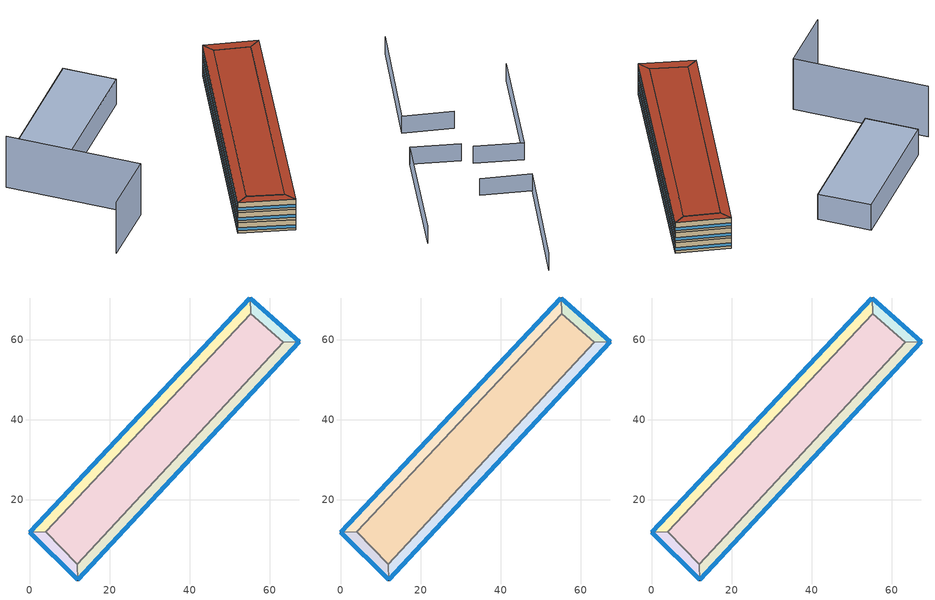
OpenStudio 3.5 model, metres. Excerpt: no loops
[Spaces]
Building Story 1 Space
 floor ground: 11.93,4 4,12.02 55.27,66.5 63.42,59.39 z0
 wall adiabatic (Typical Interior Wall): 4,12.02 11.93,4 63.42,59.39 55.27,66.5 4,12.02 z0:3.6
 ceiling adiabatic (Typical Interior Floor): 63.42,59.39 55.27,66.5 4,12.02 11.93,4 z3.6
Building Story 1 Space 1
 floor ground: 12.01,0 0,11.95 4,12.02 11.93,4 z0
 wall outside: 0,11.95 12.01,0 z0:3.6
 wall adiabatic (Typical Interior Wall): 12.01,0 11.93,4 4,12.02 0,11.95 z0:3.6
 window: 0.02,11.93 11.99,0.02 z0.76:1.85
 ceiling adiabatic (Typical Interior Ceiling): 11.93,4 4,12.02 0,11.95 12.01,0 z3.6
Building Story 1 Space 2
 floor ground: 0,11.95 55.08,70.5 55.27,66.5 4,12.02 z0
 wall outside: 55.08,70.5 0,11.95 z0:3.6
 wall adiabatic (Typical Interior Wall): 0,11.95 4,12.02 55.27,66.5 55.08,70.5 z0:3.6
 window: 55.07,70.48 0.02,11.97 z0.76:1.84
 ceiling adiabatic (Typical Interior Ceiling): 4,12.02 55.27,66.5 55.08,70.5 0,11.95 z3.6
Building Story 1 Space 3
 floor ground: 55.08,70.5 67.42,59.59 63.42,59.39 55.27,66.5 z0
 wall outside: 67.42,59.59 55.08,70.5 z0:3.6
 wall adiabatic (Typical Interior Wall): 55.08,70.5 55.27,66.5 63.42,59.39 67.42,59.59 z0:3.6
 window: 67.4,59.6 55.1,70.48 z0.76:1.85
 ceiling adiabatic (Typical Interior Ceiling): 55.27,66.5 63.42,59.39 67.42,59.59 55.08,70.5 z3.6
Building Story 1 Space 4
 floor ground: 67.42,59.59 12.01,0 11.93,4 63.42,59.39 z0
 wall outside: 12.01,0 67.42,59.59 z0:3.6
 wall adiabatic (Typical Interior Wall): 67.42,59.59 63.42,59.39 11.93,4 12.01,0 z0:3.6
 window: 12.03,0.02 67.4,59.57 z0.76:1.84
 ceiling adiabatic (Typical Interior Ceiling): 63.42,59.39 11.93,4 12.01,0 67.42,59.59 z3.6
Building Story 2 Space
 floor adiabatic (Typical Interior Floor): 11.93,4 4,12.02 55.27,66.5 63.42,59.39 z3.6
 wall adiabatic (Typical Interior Wall): 4,12.02 11.93,4 63.42,59.39 55.27,66.5 4,12.02 z3.6:7.2
 ceiling adiabatic (Typical Interior Ceiling): 63.42,59.39 55.27,66.5 4,12.02 11.93,4 z7.2
Building Story 2 Space 1
 floor adiabatic (Typical Interior Ceiling): 12.01,0 0,11.95 4,12.02 11.93,4 z3.6
 wall outside: 0,11.95 12.01,0 z3.6:7.2
 wall adiabatic (Typical Interior Wall): 12.01,0 11.93,4 4,12.02 0,11.95 z3.6:7.2
 window: 0.02,11.93 11.99,0.02 z4.36:5.45
 ceiling adiabatic (Typical Interior Ceiling): 11.93,4 4,12.02 0,11.95 12.01,0 z7.2
Building Story 2 Space 2
 floor adiabatic (Typical Interior Ceiling): 0,11.95 55.08,70.5 55.27,66.5 4,12.02 z3.6
 wall outside: 55.08,70.5 0,11.95 z3.6:7.2
 wall adiabatic (Typical Interior Wall): 0,11.95 4,12.02 55.27,66.5 55.08,70.5 z3.6:7.2
 window: 55.07,70.48 0.02,11.97 z4.36:5.44
 ceiling adiabatic (Typical Interior Ceiling): 4,12.02 55.27,66.5 55.08,70.5 0,11.95 z7.2
Building Story 2 Space 3
 floor adiabatic (Typical Interior Ceiling): 55.08,70.5 67.42,59.59 63.42,59.39 55.27,66.5 z3.6
 wall outside: 67.42,59.59 55.08,70.5 z3.6:7.2
 wall adiabatic (Typical Interior Wall): 55.08,70.5 55.27,66.5 63.42,59.39 67.42,59.59 z3.6:7.2
 window: 67.4,59.6 55.1,70.48 z4.36:5.45
 ceiling adiabatic (Typical Interior Ceiling): 55.27,66.5 63.42,59.39 67.42,59.59 55.08,70.5 z7.2
Building Story 2 Space 4
 floor adiabatic (Typical Interior Ceiling): 67.42,59.59 12.01,0 11.93,4 63.42,59.39 z3.6
 wall outside: 12.01,0 67.42,59.59 z3.6:7.2
 wall adiabatic (Typical Interior Wall): 67.42,59.59 63.42,59.39 11.93,4 12.01,0 z3.6:7.2
 window: 12.03,0.02 67.4,59.57 z4.36:5.44
 ceiling adiabatic (Typical Interior Ceiling): 63.42,59.39 11.93,4 12.01,0 67.42,59.59 z7.2
Building Story 3 Space
 floor adiabatic (Typical Interior Ceiling): 11.93,4 4,12.02 55.27,66.5 63.42,59.39 z7.2
 wall adiabatic (Typical Interior Wall): 4,12.02 11.93,4 63.42,59.39 55.27,66.5 4,12.02 z7.2:10.8
 roof outside: 63.42,59.39 55.27,66.5 4,12.02 11.93,4 z10.8
Building Story 3 Space 1
 floor adiabatic (Typical Interior Ceiling): 12.01,0 0,11.95 4,12.02 11.93,4 z7.2
 wall outside: 0,11.95 12.01,0 z7.2:10.8
 wall adiabatic (Typical Interior Wall): 12.01,0 11.93,4 4,12.02 0,11.95 z7.2:10.8
 window: 0.02,11.93 11.99,0.02 z7.96:9.05
 roof outside: 11.93,4 4,12.02 0,11.95 12.01,0 z10.8
Building Story 3 Space 2
 floor adiabatic (Typical Interior Ceiling): 0,11.95 55.08,70.5 55.27,66.5 4,12.02 z7.2
 wall outside: 55.08,70.5 0,11.95 z7.2:10.8
 wall adiabatic (Typical Interior Wall): 0,11.95 4,12.02 55.27,66.5 55.08,70.5 z7.2:10.8
 window: 55.07,70.48 0.02,11.97 z7.96:9.04
 roof outside: 4,12.02 55.27,66.5 55.08,70.5 0,11.95 z10.8
Building Story 3 Space 3
 floor adiabatic (Typical Interior Ceiling): 55.08,70.5 67.42,59.59 63.42,59.39 55.27,66.5 z7.2
 wall outside: 67.42,59.59 55.08,70.5 z7.2:10.8
 wall adiabatic (Typical Interior Wall): 55.08,70.5 55.27,66.5 63.42,59.39 67.42,59.59 z7.2:10.8
 window: 67.4,59.6 55.1,70.48 z7.96:9.05
 roof outside: 55.27,66.5 63.42,59.39 67.42,59.59 55.08,70.5 z10.8
Building Story 3 Space 4
 floor adiabatic (Typical Interior Ceiling): 67.42,59.59 12.01,0 11.93,4 63.42,59.39 z7.2
 wall outside: 12.01,0 67.42,59.59 z7.2:10.8
 wall adiabatic (Typical Interior Wall): 67.42,59.59 63.42,59.39 11.93,4 12.01,0 z7.2:10.8
 window: 12.03,0.02 67.4,59.57 z7.96:9.04
 roof outside: 63.42,59.39 11.93,4 12.01,0 67.42,59.59 z10.8
shading: 22.28,96.13 -16.11,82.36 / -16.11,82.36 -10.54,66.94 / -10.54,66.94 27.85,80.71 / 27.85,80.71 22.28,96.13 z0:9; -30.33,32.67 -10.72,39.7 / -10.72,39.7 -24.83,78.77 z0:18; 97.47,36.66 69.35,7.38 / 69.35,7.38 80.97,-2.85 / 69.66,-14.76 58.73,-4.51 / 58.73,-4.51 31.13,-33.92 z0:6; 27.85,80.71 -10.54,66.94 -16.11,82.36 22.28,96.13 z0; 22.28,96.13 -16.11,82.36 -10.54,66.94 27.85,80.71 z9
[Site]
Buffalo Niagara Intl Ap_NY_USA: Latitude {deg}=42.8207; Longitude {deg}=-78.8513; Time Zone {hr}=-5; Elevation {m}=53.6448; Terrain=City
[Site:WaterMainsTemperature]
Calculation Method=Correlation; Annual Average Outdoor Air Temperature {C}=8.96667; Maximum Difference In Monthly Average Outdoor Air Temperatures {deltaC}=26.2
[SizingPeriod:DesignDay] Barometric Pressure {Pa}=98769; Rain Indicator=No; Snow Indicator=No; Day of Month=21; Daylight Saving Time Indicator=No; Humidity Condition Type=Wetbulb; Dry-Bulb Temperature Range Modifier Type=DefaultMultipliers
Name | Maximum Dry-Bulb Temperature {C} | Daily Dry-Bulb Temperature Range {deltaC} | Wind Speed {m/s} | Wind Direction {deg} | Month | Day Type | Wetbulb or DewPoint at Maximum Dry-Bulb {C} | Solar Model Indicator | ASHRAE Clear Sky Optical Depth for Beam Irradiance | ASHRAE Clear Sky Optical Depth for Diffuse Irradiance | Sky Clearness
Buffalo Niagara Intl Ap Ann Clg .4% Condns DB=>MWB 1 | 30.3 | 9.3 | 5.7 | 240 | 7 | SummerDesignDay | 21.8 | ASHRAETau | 0.462 | 2.001
Buffalo Niagara Intl Ap Ann Clg .4% Condns WB=>MDB 1 | 27.8 | 9.3 | 5.7 | 240 | 7 | SummerDesignDay | 23.8 | ASHRAETau | 0.462 | 2.001
Buffalo Niagara Intl Ap Ann Htg 99.6% Condns DB 1 | -16.3 | 0 | 5.1 | 270 | 1 | WinterDesignDay | -16.3 | ASHRAEClearSky |  |  | 0
[ClimateZones]
Climate Zone Institution Name 1=ASHRAE; Climate Zone Document Name 1=ANSI/ASHRAE Standard 169; Climate Zone Document Year 1=2006; Climate Zone Value 1=6A
[Site:GroundTemperature:FCfactorMethod]
January Ground Temperature {C}=7.4; February Ground Temperature {C}=-0; March Ground Temperature {C}=-7.6; April Ground Temperature {C}=-12.6; May Ground Temperature {C}=-7.7; June Ground Temperature {C}=0.3; July Ground Temperature {C}=7; August Ground Temperature {C}=14.2; September Ground Temperature {C}=19.2; October Ground Temperature {C}=20.9; November Ground Temperature {C}=20; December Ground Temperature {C}=15.4
[Building]
office_3: Nominal Floor to Floor Height {m}=3.6; Default Construction Set=Res 90.1-2013 - Office - ASHRAE 169-2013-6A; Standards Number of Stories=3; Standards Number of Above Ground Stories=3; Standards Building Type=Office
[DefaultConstructionSet]
Res 90.1-2013 - Office - ASHRAE 169-2013-6A: Default Exterior Surface Constructions=Default Surface Constructions 1; Default Interior Surface Constructions=Default Surface Constructions 2; Default Ground Contact Surface Constructions=Default Surface Constructions 3; Default Exterior SubSurface Constructions=Default Sub Surface Constructions 1; Default Interior SubSurface Constructions=Default Sub Surface Constructions 2; Interior Partition Construction=Typical Interior Partition
[DefaultSurfaceConstructions]
Name | Floor Construction | Wall Construction | Roof Ceiling Construction
Default Surface Constructions 1 | Typical Insulated Exterior Mass Floor R-19.61 | Typical Insulated Exterior Mass Wall R-12.5 | Typical IEAD Roof R-31.25
Default Surface Constructions 2 | Typical Interior Floor | Typical Interior Wall | Typical Interior Ceiling
Default Surface Constructions 3 | Typical Insulated Carpeted 8in Slab Floor | Typical Insulated Basement Mass Wall
[Construction]
Typical Insulated Exterior Mass Floor R-19.61: Typical Insulation R-17.04, 4 in. Normalweight Concrete Floor, Typical Carpet Pad
Typical Insulated Exterior Mass Wall R-12.5: 1IN Stucco, 8IN CONCRETE HW RefBldg, Typical Insulation R-10.11, 1/2IN Gypsum
Typical IEAD Roof R-31.25: Roof Membrane, Typical Insulation R-30.13, Metal Roof Surface
Typical Interior Floor: 100mm Normalweight concrete floor, CP02 CARPET PAD
Typical Interior Wall: G01 13mm gypsum board, G01 13mm gypsum board
Typical Interior Ceiling: CP02 CARPET PAD, 100mm Normalweight concrete floor
Typical Insulated Carpeted 8in Slab Floor: 8 in. Normalweight Concrete Floor, Typical Carpet Pad
Typical Insulated Basement Mass Wall: 8 in. Concrete Block Basement Wall
U 0.48 SHGC 0.40 Dbl Ref-D Clr 6mm/13mm: REF D CLEAR 6MM, AIR 13MM, CLEAR 6MM
Typical Insulated Metal Door R-2.0: F08 Metal surface, Typical Insulation R-1.15
U 0.44 SHGC 0.26 Dbl Ref-B-H Clr 6mm/13mm Air: REF B CLEAR HI 6MM, AIR 13MM, CLEAR 6MM
Typical Overhead Door R-2.0: Typical Insulation R-1.15 1
Window_U_0.50_SHGC_0.40_Skylight_Frame_Width_0.430_in: Glass_2052_LayerAvg, Gap_1_W_0_0038, Glass_2027F_LayerAvg
Typical Interior Window: Clear 3mm
Typical Interior Door; Typical Interior Partition: G05 25mm wood
InteriorFurnishings 1: Std Wood 6inch 1
InteriorFurnishings 2: Std Wood 6inch 2
[Material:NoMass] Roughness=Smooth; Thermal Absorptance=0.9; Solar Absorptance=0.7
Name | Thermal Resistance {m2-K/W} | Visible Absorptance
Typical Insulation R-17.04 | 3.00072 | 0.7
Typical Carpet Pad; CP02 CARPET PAD | 0.21648 | 0.8
Typical Insulation R-10.11 | 1.78074 | 0.7
Typical Insulation R-30.13 | 5.30668 | 0.7
Typical Insulation R-1.15 | 0.202509 | 0.7
Typical Insulation R-1.15 1 | 0.202527 | 0.7
[Material] Thermal Absorptance=0.9
Name | Roughness | Thickness {m} | Conductivity {W/m-K} | Density {kg/m3} | Specific Heat {J/kg-K} | Solar Absorptance | Visible Absorptance
4 in. Normalweight Concrete Floor | MediumRough | 0.1016 | 2.31 | 2322 | 832 | 0.7 | 0.7
1IN Stucco | Smooth | 0.0253 | 0.6918 | 1858 | 837 | 0.7 | 0.92
8IN CONCRETE HW RefBldg | Rough | 0.2032 | 1.311 | 2240 | 836.8 | 0.7 | 0.7
1/2IN Gypsum | Smooth | 0.0127 | 0.16 | 784.9 | 830 | 0.4 | 0.4
Roof Membrane | VeryRough | 0.0095 | 0.16 | 1121.29 | 1460 | 0.7 | 0.7
Metal Roof Surface; F08 Metal surface | Smooth | 0.0008 | 45.28 | 7824 | 500 | 0.7 | 0.7
100mm Normalweight concrete floor | MediumRough | 0.1016 | 2.31045 | 2322 | 832.557 | 0.7 | 0.7
G01 13mm gypsum board | Smooth | 0.0127 | 0.160031 | 800.001 | 1090.73 | 0.7 | 0.5
8 in. Normalweight Concrete Floor | MediumRough | 0.2032 | 2.31 | 2322 | 832 | 0.7 | 0.7
8 in. Concrete Block Basement Wall | MediumRough | 0.2032 | 1.326 | 1842 | 912 | 0.7 | 0.7
G05 25mm wood | MediumSmooth | 0.0254 | 0.15 | 608 | 1630 | 0.5 | 0.5
Std Wood 6inch 1; Std Wood 6inch 2 | MediumSmooth | 0.15 | 0.12 | 540 | 1210 | 0.7 | 0.7
[DefaultSubSurfaceConstructions]
Name | Fixed Window Construction | Operable Window Construction | Door Construction | Glass Door Construction | Overhead Door Construction | Skylight Construction | Tubular Daylight Dome Construction | Tubular Daylight Diffuser Construction
Default Sub Surface Constructions 1 | U 0.48 SHGC 0.40 Dbl Ref-D Clr 6mm/13mm | U 0.48 SHGC 0.40 Dbl Ref-D Clr 6mm/13mm | Typical Insulated Metal Door R-2.0 | U 0.44 SHGC 0.26 Dbl Ref-B-H Clr 6mm/13mm Air | Typical Overhead Door R-2.0 | Window_U_0.50_SHGC_0.40_Skylight_Frame_Width_0.430_in | Typical Interior Window | Typical Interior Window
Default Sub Surface Constructions 2 | Typical Interior Window | Typical Interior Window | Typical Interior Door
[WindowMaterial:Glazing] Optical Data Type=SpectralAverage; Infrared Transmittance at Normal Incidence=0; Dirt Correction Factor for Solar and Visible Transmittance=1; Solar Diffusing=No
Name | Thickness {m} | Solar Transmittance at Normal Incidence | Front Side Solar Reflectance at Normal Incidence | Back Side Solar Reflectance at Normal Incidence | Visible Transmittance at Normal Incidence | Front Side Visible Reflectance at Normal Incidence | Back Side Visible Reflectance at Normal Incidence | Front Side Infrared Hemispherical Emissivity | Back Side Infrared Hemispherical Emissivity | Conductivity {W/m-K}
REF D CLEAR 6MM | 0.006 | 0.429 | 0.308 | 0.379 | 0.334 | 0.453 | 0.505 | 0.84 | 0.82 | 0.9
CLEAR 6MM | 0.006 | 0.775 | 0.071 | 0.071 | 0.881 | 0.08 | 0.08 | 0.84 | 0.84 | 0.9
REF B CLEAR HI 6MM | 0.006 | 0.24 | 0.16 | 0.32 | 0.3 | 0.16 | 0.29 | 0.84 | 0.6 | 0.9
Glass_2052_LayerAvg | 0.00837 | 0.507767 | 0.054228 | 0.0544931 | 0.586833 | 0.05805 | 0.058397 | 0.84 | 0.84 | 1
Glass_2027F_LayerAvg | 0.004 | 0.369744 | 0.470069 | 0.340935 | 0.765222 | 0.0546 | 0.073741 | 0.03675 | 0.84 | 1
Clear 3mm | 0.003 | 0.837 | 0.075 | 0.075 | 0.898 | 0.081 | 0.081 | 0.84 | 0.84 | 0.9
[WindowMaterial:Gas] Gas Type=Air
Name | Thickness {m}
AIR 13MM | 0.0127
Gap_1_W_0_0038 | 0.0038
[People:Definition]
Office WholeBuilding - Sm Office People Definition: Number of People Calculation Method=People/Area; People per Space Floor Area {person/m2}=0.0602779; Fraction Radiant=0.3; Enable ASHRAE 55 Comfort Warnings=Yes; Mean Radiant Temperature Calculation Type=ZoneAveraged; Thermal Comfort Model Type 1=Fanger
[Lights:Definition]
Office WholeBuilding - Sm Office Lights Definition: Design Level Calculation Method=Watts/Area; Watts per Space Floor Area {W/m2}=8.82641; Fraction Radiant=0.7; Fraction Visible=0.2; Return Air Fraction=0
[ElectricEquipment:Definition] Design Level Calculation Method=Watts/Area
Name | Watts per Space Floor Area {W/m2} | Fraction Latent | Fraction Radiant | Fraction Lost
Office WholeBuilding - Sm Office Elec Equip Definition | 6.78126 | 0 | 0 | 0
Elevator Fan 1 - pre-normalized value was 31 W. | 0.0229146 |  | 0.5
Elevator Lights 1 - pre-normalized value was 32 W. | 0.0239442 |  | 0.5
Elevator Lift Motor 1 - pre-normalized value was 16055 W. | 11.8838 | 0 | 0 | 1
[DesignSpecification:OutdoorAir] Outdoor Air Method=Sum; Outdoor Air Flow per Floor Area {m3/s-m2}=0.0004318
Blended OA; Blended OA 1; Blended OA 2
[DefaultScheduleSet]
Story Ground Blended Space Type Schedule Set; Story Mid Blended Space Type Schedule Set; Story Top Blended Space Type Schedule Set
[SpaceInfiltration:DesignFlowRate] Schedule=Always On Discrete; Design Flow Rate Calculation Method=Flow/ExteriorArea; Constant Term Coefficient=0; Temperature Term Coefficient=0; Velocity Term Coefficient=0.224; Velocity Squared Term Coefficient=0
Name | Space or SpaceType | Flow per Exterior Surface Area {m3/s-m2}
Office WholeBuilding - Sm Office A  - Story Ground Infiltration; Office WholeBuilding - Sm Office C  - Story Ground Infiltration | Story Ground Blended Space Type | 0.000136164
Office WholeBuilding - Sm Office A  - Story Mid Infiltration; Office WholeBuilding - Sm Office C  - Story Mid Infiltration | Story Mid Blended Space Type | 0.000136164
Office WholeBuilding - Sm Office A  - Story Top Infiltration; Office WholeBuilding - Sm Office C  - Story Top Infiltration | Story Top Blended Space Type | 3.44383e-05
Office WholeBuilding - Sm Office A end_a - Story Ground Infiltration; Office WholeBuilding - Sm Office A end_b - Story Ground Infiltration; Office WholeBuilding - Sm Office C end_a - Story Ground Infiltration; Office WholeBuilding - Sm Office C end_b - Story Ground Infiltration | Story Ground Blended Space Type | 3.47084e-05
Office WholeBuilding - Sm Office A end_a - Story Mid Infiltration; Office WholeBuilding - Sm Office A end_b - Story Mid Infiltration; Office WholeBuilding - Sm Office C end_a - Story Mid Infiltration; Office WholeBuilding - Sm Office C end_b - Story Mid Infiltration | Story Mid Blended Space Type | 3.47084e-05
Office WholeBuilding - Sm Office A end_a - Story Top Infiltration; Office WholeBuilding - Sm Office A end_b - Story Top Infiltration; Office WholeBuilding - Sm Office C end_a - Story Top Infiltration; Office WholeBuilding - Sm Office C end_b - Story Top Infiltration | Story Top Blended Space Type | 8.77839e-06
Office WholeBuilding - Sm Office B end_a - Story Ground Infiltration; Office WholeBuilding - Sm Office B end_b - Story Ground Infiltration | Story Ground Blended Space Type | 7.92063e-05
Office WholeBuilding - Sm Office B end_a - Story Mid Infiltration; Office WholeBuilding - Sm Office B end_b - Story Mid Infiltration | Story Mid Blended Space Type | 7.92063e-05
Office WholeBuilding - Sm Office B end_a - Story Top Infiltration; Office WholeBuilding - Sm Office B end_b - Story Top Infiltration | Story Top Blended Space Type | 2.00327e-05
[ElectricEquipment]
Name | Electric Equipment Definition | Space or SpaceType | Schedule | Multiplier
2 Elevator Lift Motors | Elevator Lift Motor 1 - pre-normalized value was 16055 W. | Story Ground Blended Space Type | Elevator Schedule 1 | 2
2 Elevator Fans | Elevator Fan 1 - pre-normalized value was 31 W. | Story Ground Blended Space Type | Elevator Schedule 3 | 2
2 Elevator Lights | Elevator Lights 1 - pre-normalized value was 32 W. | Story Ground Blended Space Type | Elevator Schedule 2 | 2
Office WholeBuilding - Sm Office Elec Equip 1 | Office WholeBuilding - Sm Office Elec Equip Definition | Story Ground Blended Space Type | OfficeSmall BLDG_EQUIP_SCH_2013 | 1
Office WholeBuilding - Sm Office Elec Equip 2 | Office WholeBuilding - Sm Office Elec Equip Definition | Story Mid Blended Space Type | OfficeSmall BLDG_EQUIP_SCH_2013 | 1
Office WholeBuilding - Sm Office Elec Equip 3 | Office WholeBuilding - Sm Office Elec Equip Definition | Story Top Blended Space Type | OfficeSmall BLDG_EQUIP_SCH_2013 | 1
[Exterior:Lights:Definition]
Name | Design Level {W}
Parking Areas and Drives Def (W/ft^2) | 0.1
Building Facades Def (W/ft^2) | 0.15
Main Entries Def (W/ft) | 30
Other Doors Def (W/ft) | 20
[Exterior:Lights] Control Option=AstronomicalClock
Name | Exterior Lights Definition | Schedule | Multiplier
Parking Areas and Drives | Parking Areas and Drives Def (W/ft^2) | Schedule Ruleset 2 | 70674.1
Building Facades | Building Facades Def (W/ft^2) | Schedule Ruleset 1 | 4923.07
Main Entries | Main Entries Def (W/ft) | Schedule Ruleset 2 | 11.6336
Other Doors | Other Doors Def (W/ft) | Schedule Ruleset 2 | 17.4504
[ThermostatSetpoint:DualSetpoint] Heating Setpoint Temperature Schedule=OfficeSmall HTGSETP_SCH_NO_OPTIMUM; Cooling Setpoint Temperature Schedule=OfficeSmall CLGSETP_SCH_NO_OPTIMUM
Story Ground Blended Space Type Thermostat; Story Ground Blended Space Type Thermostat 1; Story Ground Blended Space Type Thermostat 2; Story Ground Blended Space Type Thermostat 3; Story Ground Blended Space Type Thermostat 4; Story Mid Blended Space Type Thermostat; Story Mid Blended Space Type Thermostat 1; Story Mid Blended Space Type Thermostat 2; Story Mid Blended Space Type Thermostat 3; Story Mid Blended Space Type Thermostat 4; Story Top Blended Space Type Thermostat; Story Top Blended Space Type Thermostat 1; Story Top Blended Space Type Thermostat 2; Story Top Blended Space Type Thermostat 3; Story Top Blended Space Type Thermostat 4
[InternalMass:Definition] Design Level Calculation Method=SurfaceArea/Area; Surface Area per Space Floor Area=2
Name | Construction
Internal Mass Definition 2 | InteriorFurnishings 1
Internal Mass Definition 3 | InteriorFurnishings 2
[InternalMass]
Name | Internal Mass Definition | Space or SpaceType | Multiplier
Office WholeBuilding - Sm Office C end_b - Story Top Mass; Office WholeBuilding - Sm Office A end_b - Story Top Mass; Office WholeBuilding - Sm Office A end_a - Story Top Mass; Office WholeBuilding - Sm Office C end_a - Story Top Mass | Internal Mass Definition 2 | Story Top Blended Space Type | 0.0154724
Office WholeBuilding - Sm Office B end_b - Story Top Mass; Office WholeBuilding - Sm Office B end_a - Story Top Mass | Internal Mass Definition 2 | Story Top Blended Space Type | 0.0706177
Office WholeBuilding - Sm Office C  - Story Top Mass; Office WholeBuilding - Sm Office A  - Story Top Mass | Internal Mass Definition 2 | Story Top Blended Space Type | 0.121399
Office WholeBuilding - Sm Office C end_a - Story Mid Mass; Office WholeBuilding - Sm Office C end_b - Story Mid Mass; Office WholeBuilding - Sm Office A end_b - Story Mid Mass; Office WholeBuilding - Sm Office A end_a - Story Mid Mass | Internal Mass Definition 2 | Story Mid Blended Space Type | 0.0154724
Office WholeBuilding - Sm Office A  - Story Mid Mass; Office WholeBuilding - Sm Office C  - Story Mid Mass | Internal Mass Definition 2 | Story Mid Blended Space Type | 0.121399
Office WholeBuilding - Sm Office C end_b - Story Ground Mass; Office WholeBuilding - Sm Office A end_b - Story Ground Mass; Office WholeBuilding - Sm Office C end_a - Story Ground Mass; Office WholeBuilding - Sm Office A end_a - Story Ground Mass | Internal Mass Definition 2 | Story Ground Blended Space Type | 0.0154724
Office WholeBuilding - Sm Office C  - Story Ground Mass; Office WholeBuilding - Sm Office A  - Story Ground Mass | Internal Mass Definition 2 | Story Ground Blended Space Type | 0.121399
Office WholeBuilding - Sm Office B  - Story Mid Mass | Internal Mass Definition 2 | Story Mid Blended Space Type | 0.554077
Office WholeBuilding - Sm Office B end_b - Story Ground Mass; Office WholeBuilding - Sm Office B end_a - Story Ground Mass | Internal Mass Definition 2 | Story Ground Blended Space Type | 0.0706177
Office WholeBuilding - Sm Office B end_a - Story Mid Mass; Office WholeBuilding - Sm Office B end_b - Story Mid Mass | Internal Mass Definition 2 | Story Mid Blended Space Type | 0.0706177
Office WholeBuilding - Sm Office B  - Story Top Mass | Internal Mass Definition 2 | Story Top Blended Space Type | 0.554077
Office WholeBuilding - Sm Office B  - Story Ground Mass | Internal Mass Definition 2 | Story Ground Blended Space Type | 0.554077
Building Story 2 Space 2 Mass | Internal Mass Definition 3 | Building Story 2 Space 2 | 1
Building Story 3 Space 3 Mass | Internal Mass Definition 3 | Building Story 3 Space 3 | 1
Building Story 3 Space 4 Mass | Internal Mass Definition 3 | Building Story 3 Space 4 | 1
Building Story 3 Space 1 Mass | Internal Mass Definition 3 | Building Story 3 Space 1 | 1
Building Story 2 Space 4 Mass | Internal Mass Definition 3 | Building Story 2 Space 4 | 1
Building Story 2 Space 3 Mass | Internal Mass Definition 3 | Building Story 2 Space 3 | 1
Building Story 1 Space 1 Mass | Internal Mass Definition 3 | Building Story 1 Space 1 | 1
Building Story 1 Space 3 Mass | Internal Mass Definition 3 | Building Story 1 Space 3 | 1
Building Story 3 Space Mass | Internal Mass Definition 3 | Building Story 3 Space | 1
Building Story 3 Space 2 Mass | Internal Mass Definition 3 | Building Story 3 Space 2 | 1
Building Story 2 Space 1 Mass | Internal Mass Definition 3 | Building Story 2 Space 1 | 1
Building Story 2 Space Mass | Internal Mass Definition 3 | Building Story 2 Space | 1
Building Story 1 Space 4 Mass | Internal Mass Definition 3 | Building Story 1 Space 4 | 1
Building Story 1 Space 2 Mass | Internal Mass Definition 3 | Building Story 1 Space 2 | 1
Building Story 1 Space Mass | Internal Mass Definition 3 | Building Story 1 Space | 1
[People] People Definition=Office WholeBuilding - Sm Office People Definition; Number of People Schedule=OfficeSmall BLDG_OCC_SCH; Activity Level Schedule=OfficeSmall ACTIVITY_SCH; Work Efficiency Schedule=Work Efficiency Schedule; Clothing Insulation Schedule=Clothing Schedule; Air Velocity Schedule=Air Velocity Schedule; Multiplier=1
Name | Space or SpaceType
Office WholeBuilding - Sm Office People 1 | Story Ground Blended Space Type
Office WholeBuilding - Sm Office People 2 | Story Mid Blended Space Type
Office WholeBuilding - Sm Office People 3 | Story Top Blended Space Type
[Lights] Lights Definition=Office WholeBuilding - Sm Office Lights Definition; Schedule=OfficeSmall BLDG_LIGHT_SCH_2013; Fraction Replaceable=1; Multiplier=1
Name | Space or SpaceType
Office WholeBuilding - Sm Office Lights 1 | Story Ground Blended Space Type
Office WholeBuilding - Sm Office Lights 2 | Story Mid Blended Space Type
Office WholeBuilding - Sm Office Lights 3 | Story Top Blended Space Type
[SpaceType] Standards Building Type=Office; Standards Space Type=WholeBuilding - Sm Office
Name | Default Schedule Set | Design Specification Outdoor Air Object
Story Ground Blended Space Type | Story Ground Blended Space Type Schedule Set | Blended OA
Story Mid Blended Space Type | Story Mid Blended Space Type Schedule Set | Blended OA 1
Story Top Blended Space Type | Story Top Blended Space Type Schedule Set | Blended OA 2
[Space]
Name | Space Type | Building Story | Thermal Zone
Building Story 1 Space | Story Ground Blended Space Type | Building Story 1 | Building Story 1 ThermalZone
Building Story 1 Space 1 | Story Ground Blended Space Type | Building Story 1 | Building Story 1 ThermalZone 1
Building Story 1 Space 2 | Story Ground Blended Space Type | Building Story 1 | Building Story 1 ThermalZone 2
Building Story 1 Space 3 | Story Ground Blended Space Type | Building Story 1 | Building Story 1 ThermalZone 3
Building Story 1 Space 4 | Story Ground Blended Space Type | Building Story 1 | Building Story 1 ThermalZone 4
Building Story 2 Space | Story Mid Blended Space Type | Building Story 2 | Building Story 2 ThermalZone
Building Story 2 Space 1 | Story Mid Blended Space Type | Building Story 2 | Building Story 2 ThermalZone 1
Building Story 2 Space 2 | Story Mid Blended Space Type | Building Story 2 | Building Story 2 ThermalZone 2
Building Story 2 Space 3 | Story Mid Blended Space Type | Building Story 2 | Building Story 2 ThermalZone 3
Building Story 2 Space 4 | Story Mid Blended Space Type | Building Story 2 | Building Story 2 ThermalZone 4
Building Story 3 Space | Story Top Blended Space Type | Building Story 3 | Building Story 3 ThermalZone
Building Story 3 Space 1 | Story Top Blended Space Type | Building Story 3 | Building Story 3 ThermalZone 1
Building Story 3 Space 2 | Story Top Blended Space Type | Building Story 3 | Building Story 3 ThermalZone 2
Building Story 3 Space 3 | Story Top Blended Space Type | Building Story 3 | Building Story 3 ThermalZone 3
Building Story 3 Space 4 | Story Top Blended Space Type | Building Story 3 | Building Story 3 ThermalZone 4
[BuildingStory] Nominal Floor to Floor Height {m}=3.6
Name | Nominal Z Coordinate {m}
Building Story 1 | 3.6
Building Story 2 | 7.2
Building Story 3 | 10.8
[ThermalZone] Use Ideal Air Loads=No
Name | Thermostat | Primary Daylighting Control | Fraction of Zone Controlled by Primary Daylighting Control | Secondary Daylighting Control | Fraction of Zone Controlled by Secondary Daylighting Control
Building Story 1 ThermalZone | Story Ground Blended Space Type Thermostat
Building Story 1 ThermalZone 1 | Story Ground Blended Space Type Thermostat 1 | Building Story 1 Space 1 Daylt Sensor 1 | 0.301 | Building Story 1 Space 1 Daylt Sensor 2 | 0.042
Building Story 1 ThermalZone 2 | Story Ground Blended Space Type Thermostat 2 | Building Story 1 Space 2 Daylt Sensor 1 | 0.28 | Building Story 1 Space 2 Daylt Sensor 2 | 0.049
Building Story 1 ThermalZone 3 | Story Ground Blended Space Type Thermostat 3 | Building Story 1 Space 3 Daylt Sensor 1 | 0.3 | Building Story 1 Space 3 Daylt Sensor 2 | 0.042
Building Story 1 ThermalZone 4 | Story Ground Blended Space Type Thermostat 4 | Building Story 1 Space 4 Daylt Sensor 1 | 0.288 | Building Story 1 Space 4 Daylt Sensor 2 | 0.046
Building Story 2 ThermalZone | Story Mid Blended Space Type Thermostat
Building Story 2 ThermalZone 1 | Story Mid Blended Space Type Thermostat 1 | Building Story 2 Space 1 Daylt Sensor 1 | 0.301 | Building Story 2 Space 1 Daylt Sensor 2 | 0.042
Building Story 2 ThermalZone 2 | Story Mid Blended Space Type Thermostat 2 | Building Story 2 Space 2 Daylt Sensor 1 | 0.28 | Building Story 2 Space 2 Daylt Sensor 2 | 0.049
Building Story 2 ThermalZone 3 | Story Mid Blended Space Type Thermostat 3 | Building Story 2 Space 3 Daylt Sensor 1 | 0.3 | Building Story 2 Space 3 Daylt Sensor 2 | 0.042
Building Story 2 ThermalZone 4 | Story Mid Blended Space Type Thermostat 4 | Building Story 2 Space 4 Daylt Sensor 1 | 0.288 | Building Story 2 Space 4 Daylt Sensor 2 | 0.046
Building Story 3 ThermalZone | Story Top Blended Space Type Thermostat
Building Story 3 ThermalZone 1 | Story Top Blended Space Type Thermostat 1 | Building Story 3 Space 1 Daylt Sensor 1 | 0.301 | Building Story 3 Space 1 Daylt Sensor 2 | 0.042
Building Story 3 ThermalZone 2 | Story Top Blended Space Type Thermostat 2 | Building Story 3 Space 2 Daylt Sensor 1 | 0.28 | Building Story 3 Space 2 Daylt Sensor 2 | 0.049
Building Story 3 ThermalZone 3 | Story Top Blended Space Type Thermostat 3 | Building Story 3 Space 3 Daylt Sensor 1 | 0.3 | Building Story 3 Space 3 Daylt Sensor 2 | 0.042
Building Story 3 ThermalZone 4 | Story Top Blended Space Type Thermostat 4 | Building Story 3 Space 4 Daylt Sensor 1 | 0.288 | Building Story 3 Space 4 Daylt Sensor 2 | 0.046
[Daylighting:Control] Illuminance Setpoint {lux}=377; Lighting Control Type=Stepped; Minimum Input Power Fraction for Continuous Dimming Control=0.3; Minimum Light Output Fraction for Continuous Dimming Control=0.2; Number of Stepped Control Steps=3; Probability Lighting will be Reset When Needed in Manual Stepped Control=1; Maximum Allowable Discomfort Glare Index=22
Name | Space | Position X-Coordinate {m} | Position Y-Coordinate {m} | Position Z-Coordinate {m}
Building Story 1 Space 1 Daylt Sensor 1 | Building Story 1 Space 1 | 6.86414 | 6.8395 | 0.762
Building Story 1 Space 1 Daylt Sensor 2 | Building Story 1 Space 1 | 7.73624 | 7.7158 | 0.762
Building Story 1 Space 2 Daylt Sensor 1 | Building Story 1 Space 2 | 28.4274 | 40.3904 | 0.762
Building Story 1 Space 2 Daylt Sensor 2 | Building Story 1 Space 2 | 29.3266 | 39.5444 | 0.762
Building Story 1 Space 3 Daylt Sensor 1 | Building Story 1 Space 3 | 60.4426 | 64.1289 | 0.762
Building Story 1 Space 3 Daylt Sensor 2 | Building Story 1 Space 3 | 59.6234 | 63.2028 | 0.762
Building Story 1 Space 4 Daylt Sensor 1 | Building Story 1 Space 4 | 38.8222 | 30.6218 | 0.762
Building Story 1 Space 4 Daylt Sensor 2 | Building Story 1 Space 4 | 37.918 | 31.4625 | 0.762
Building Story 2 Space 1 Daylt Sensor 1 | Building Story 2 Space 1 | 6.86414 | 6.8395 | 4.362
Building Story 2 Space 1 Daylt Sensor 2 | Building Story 2 Space 1 | 7.73624 | 7.7158 | 4.362
Building Story 2 Space 2 Daylt Sensor 1 | Building Story 2 Space 2 | 28.4274 | 40.3904 | 4.362
Building Story 2 Space 2 Daylt Sensor 2 | Building Story 2 Space 2 | 29.3266 | 39.5444 | 4.362
Building Story 2 Space 3 Daylt Sensor 1 | Building Story 2 Space 3 | 60.4426 | 64.1289 | 4.362
Building Story 2 Space 3 Daylt Sensor 2 | Building Story 2 Space 3 | 59.6234 | 63.2028 | 4.362
Building Story 2 Space 4 Daylt Sensor 1 | Building Story 2 Space 4 | 38.8222 | 30.6218 | 4.362
Building Story 2 Space 4 Daylt Sensor 2 | Building Story 2 Space 4 | 37.918 | 31.4625 | 4.362
Building Story 3 Space 1 Daylt Sensor 1 | Building Story 3 Space 1 | 6.86414 | 6.8395 | 7.962
Building Story 3 Space 1 Daylt Sensor 2 | Building Story 3 Space 1 | 7.73624 | 7.7158 | 7.962
Building Story 3 Space 2 Daylt Sensor 1 | Building Story 3 Space 2 | 28.4274 | 40.3904 | 7.962
Building Story 3 Space 2 Daylt Sensor 2 | Building Story 3 Space 2 | 29.3266 | 39.5444 | 7.962
Building Story 3 Space 3 Daylt Sensor 1 | Building Story 3 Space 3 | 60.4426 | 64.1289 | 7.962
Building Story 3 Space 3 Daylt Sensor 2 | Building Story 3 Space 3 | 59.6234 | 63.2028 | 7.962
Building Story 3 Space 4 Daylt Sensor 1 | Building Story 3 Space 4 | 38.8222 | 30.6218 | 7.962
Building Story 3 Space 4 Daylt Sensor 2 | Building Story 3 Space 4 | 37.918 | 31.4625 | 7.962
[AvailabilityManager:NightCycle] Applicability Schedule=Always On Discrete; Control Type=CycleOnAny; Thermostat Tolerance {deltaC}=1.9999; Cycling Run Time Control Type=Thermostat; Cycling Run Time {s}=1800
Availability Manager Night Cycle 1; Availability Manager Night Cycle 2; Availability Manager Night Cycle 3; Availability Manager Night Cycle 4; Availability Manager Night Cycle 5; Availability Manager Night Cycle 6; Availability Manager Night Cycle 7; Availability Manager Night Cycle 8; Availability Manager Night Cycle 9; Availability Manager Night Cycle 10; Availability Manager Night Cycle 11; Availability Manager Night Cycle 12; Availability Manager Night Cycle 13; Availability Manager Night Cycle 14; Availability Manager Night Cycle 15
[Schedule:Ruleset]
Name | Default Day Schedule | Summer Design Day Schedule | Winter Design Day Schedule
Clothing Schedule | Clothing Schedule Default Winter Clothes
Air Velocity Schedule | Air Velocity Schedule Default
Work Efficiency Schedule | Work Efficiency Schedule Default
OfficeSmall BLDG_OCC_SCH | OfficeSmall BLDG_OCC_SCH Default | OfficeSmall BLDG_OCC_SCH Summer Design Day | OfficeSmall BLDG_OCC_SCH Winter Design Day
OfficeSmall ACTIVITY_SCH | OfficeSmall ACTIVITY_SCH Default | OfficeSmall ACTIVITY_SCH Summer Design Day | OfficeSmall ACTIVITY_SCH Winter Design Day
OfficeSmall BLDG_LIGHT_SCH_2013 | OfficeSmall BLDG_LIGHT_SCH_2013 Default | OfficeSmall BLDG_LIGHT_SCH_2013 Summer Design Day | OfficeSmall BLDG_LIGHT_SCH_2013 Winter Design Day
OfficeSmall BLDG_EQUIP_SCH_2013 | OfficeSmall BLDG_EQUIP_SCH_2013 Default | OfficeSmall BLDG_EQUIP_SCH_2013 Summer Design Day | OfficeSmall BLDG_EQUIP_SCH_2013 Winter Design Day
Elevator Schedule 1 | 27 space(s) Occ Sch Default 1 | 27 space(s) Occ Sch Summer Design Day 1 | 27 space(s) Occ Sch Winter Design Day 1
Elevator Schedule 2 | 27 space(s) Occ Sch Default 2 | 27 space(s) Occ Sch Summer Design Day 2 | 27 space(s) Occ Sch Winter Design Day 2
Elevator Schedule 3 | 27 space(s) Occ Sch Default 3 | 27 space(s) Occ Sch Summer Design Day 3 | 27 space(s) Occ Sch Winter Design Day 3
Schedule Ruleset 1 | Schedule Day 13
Schedule Ruleset 2 | Schedule Day 14
OfficeSmall HTGSETP_SCH_NO_OPTIMUM | OfficeSmall HTGSETP_SCH_NO_OPTIMUM Default | OfficeSmall HTGSETP_SCH_NO_OPTIMUM Summer Design Day | OfficeSmall HTGSETP_SCH_NO_OPTIMUM Winter Design Day
OfficeSmall CLGSETP_SCH_NO_OPTIMUM | OfficeSmall CLGSETP_SCH_NO_OPTIMUM Default | OfficeSmall CLGSETP_SCH_NO_OPTIMUM Summer Design Day | OfficeSmall CLGSETP_SCH_NO_OPTIMUM Winter Design Day
[Schedule:Day]
Clothing Schedule Default Winter Clothes; OfficeSmall BLDG_OCC_SCH Summer Design Day; OfficeSmall BLDG_LIGHT_SCH_2013 Summer Design Day; OfficeSmall BLDG_EQUIP_SCH_2013 Summer Design Day; 27 space(s) Occ Sch Summer Design Day 1; 27 space(s) Occ Sch Winter Design Day 1; 27 space(s) Occ Sch Summer Design Day 2; 27 space(s) Occ Sch Winter Design Day 2; 27 space(s) Occ Sch Summer Design Day 3; 27 space(s) Occ Sch Winter Design Day 3: 24, 0, 1
Clothing Schedule Summer Clothes: 24, 0, 0.5
Air Velocity Schedule Default: 24, 0, 0.2
Work Efficiency Schedule Default; OfficeSmall BLDG_OCC_SCH Winter Design Day; OfficeSmall BLDG_LIGHT_SCH_2013 Winter Design Day; OfficeSmall BLDG_EQUIP_SCH_2013 Winter Design Day: 24, 0, 0
OfficeSmall BLDG_OCC_SCH Default; 27 space(s) Occ Sch Sunday 1; 27 space(s) Occ Sch Sunday 2; 27 space(s) Occ Sch Sunday 3: Yes, 9, 0, 0, 24, 0, 0
OfficeSmall BLDG_OCC_SCH Wkdy Day: Yes, 6, 30, 0, 7, 30, 0.11, 8, 30, 0.21, 9, 30, 1, 11, 30, 1, 12, 30, 0.53, 13, 30, 1, 15, 30, 1, 16, 30, 0.32, 17, 30, 0.11, 20, 30, 0.11, 21, 30, 0.05, 22, 30, 0, 24, 0, 0
OfficeSmall ACTIVITY_SCH Default; autogen OfficeSmall ACTIVITY_SCH 0_day_sch: Yes, 24, 0, 120
OfficeSmall ACTIVITY_SCH Winter Design Day; OfficeSmall ACTIVITY_SCH Summer Design Day: 24, 0, 120
OfficeSmall BLDG_LIGHT_SCH_2013 Default: Yes, 5, 30, 0.18, 6, 30, 0.23, 7, 30, 0.178641, 8, 30, 0.326215, 9, 30, 0.699031, 11, 30, 0.699031, 12, 30, 0.621361, 13, 30, 0.699031, 15, 30, 0.699031, 16, 30, 0.473788, 17, 30, 0.326215, 18, 0, 0.326215, 19, 0, 0.28738, 20, 0, 0.248544, 20, 30, 0.248544, 21, 30, 0.178641, 22, 30, 0.18, 24, 0, 0.18
OfficeSmall BLDG_LIGHT_SCH_2013 Wknd Day: Yes, 9, 0, 0.18, 24, 0, 0.18
OfficeSmall BLDG_EQUIP_SCH_2013 Default: Yes, 6, 0, 0.409478, 7, 0, 0.444615, 8, 0, 0.479753, 9, 0, 0.719629, 10, 0, 0.959505, 11, 30, 0.959505, 12, 30, 0.901935, 13, 30, 0.959505, 15, 30, 0.959505, 16, 30, 0.479753, 17, 30, 0.191901, 21, 30, 0.191901, 22, 30, 0.163791, 23, 30, 0.409478, 24, 0, 0.409478
OfficeSmall BLDG_EQUIP_SCH_2013 Wknd Day: Yes, 9, 0, 0.163791, 24, 0, 0.163791
27 space(s) Occ Sch Default 1: Yes, 5, 30, 0, 6, 30, 0.0228426, 7, 30, 0.020766, 8, 30, 0.164051, 9, 30, 0, 11, 0, 0, 12, 0, 0.0976001, 13, 0, 0.0488, 14, 0, 0, 15, 0, 0.0941391, 15, 30, 0.141209, 16, 30, 0.0436085, 17, 30, 0, 19, 30, 0, 20, 30, 0.0124596, 21, 30, 0.010383, 22, 30, 0, 24, 0, 0
27 space(s) Occ Sch Default 2; 27 space(s) Occ Sch Default 3: Yes, 6, 0, 0, 7, 0, 1, 8, 0, 1, 9, 0, 1, 11, 0, 0, 13, 0, 1, 15, 0, 0, 16, 0, 1, 17, 0, 1, 20, 0, 0, 21, 0, 1, 22, 0, 1, 24, 0, 0
Schedule Day 13: 6, 0, 0, 24, 0, 1
Schedule Day 14: 6, 0, 0.7, 24, 0, 1
OfficeSmall HTGSETP_SCH_NO_OPTIMUM Default: Yes, 9, 0, 15.56, 24, 0, 15.56
OfficeSmall HTGSETP_SCH_NO_OPTIMUM Summer Design Day: 24, 0, 15.56
OfficeSmall HTGSETP_SCH_NO_OPTIMUM Wkdy Day: Yes, 7, 0, 15.56, 18, 0, 21.11, 24, 0, 15.56
OfficeSmall HTGSETP_SCH_NO_OPTIMUM Winter Design Day: 24, 0, 21.11
OfficeSmall CLGSETP_SCH_NO_OPTIMUM Default: Yes, 9, 0, 29.44, 24, 0, 29.44
OfficeSmall CLGSETP_SCH_NO_OPTIMUM Summer Design Day: 24, 0, 23.89
OfficeSmall CLGSETP_SCH_NO_OPTIMUM Wkdy Day: Yes, 7, 0, 29.44, 17, 0, 23.89, 24, 0, 29.44
OfficeSmall CLGSETP_SCH_NO_OPTIMUM Winter Design Day: 24, 0, 29.44
[Schedule:Rule] Rule Order=0
Schedule Rule 1: Schedule Ruleset=Clothing Schedule; Day Schedule=Clothing Schedule Summer Clothes; Date Specification Type=DateRange; Start Month=5; Start Day=1; End Month=9; End Day=30
Schedule Rule 2: Schedule Ruleset=OfficeSmall BLDG_OCC_SCH; Day Schedule=OfficeSmall BLDG_OCC_SCH Wkdy Day; Date Specification Type=DateRange; Start Month=1; Start Day=1; End Month=12; End Day=31; Apply Monday=Yes; Apply Tuesday=Yes; Apply Wednesday=Yes; Apply Thursday=Yes; Apply Friday=Yes
Schedule Rule 4: Schedule Ruleset=OfficeSmall BLDG_LIGHT_SCH_2013; Day Schedule=OfficeSmall BLDG_LIGHT_SCH_2013 Wknd Day; Date Specification Type=DateRange; Start Month=1; Start Day=1; End Month=12; End Day=31; Apply Sunday=Yes; Apply Saturday=Yes
Schedule Rule 6: Schedule Ruleset=OfficeSmall BLDG_EQUIP_SCH_2013; Day Schedule=OfficeSmall BLDG_EQUIP_SCH_2013 Wknd Day; Date Specification Type=DateRange; Start Month=1; Start Day=1; End Month=12; End Day=31; Apply Sunday=Yes; Apply Saturday=Yes
27 space(s) Occ Sch Sunday Rule 1: Schedule Ruleset=Elevator Schedule 1; Day Schedule=27 space(s) Occ Sch Sunday 1; Date Specification Type=DateRange; Start Month=1; Start Day=1; End Month=12; End Day=31; Apply Sunday=Yes; Apply Saturday=Yes
27 space(s) Occ Sch Sunday Rule 2: Schedule Ruleset=Elevator Schedule 2; Day Schedule=27 space(s) Occ Sch Sunday 2; Date Specification Type=DateRange; Start Month=1; Start Day=1; End Month=12; End Day=31; Apply Sunday=Yes; Apply Saturday=Yes
27 space(s) Occ Sch Sunday Rule 3: Schedule Ruleset=Elevator Schedule 3; Day Schedule=27 space(s) Occ Sch Sunday 3; Date Specification Type=DateRange; Start Month=1; Start Day=1; End Month=12; End Day=31; Apply Sunday=Yes; Apply Saturday=Yes
Schedule Rule 10: Schedule Ruleset=OfficeSmall HTGSETP_SCH_NO_OPTIMUM; Day Schedule=OfficeSmall HTGSETP_SCH_NO_OPTIMUM Wkdy Day; Date Specification Type=DateRange; Start Month=1; Start Day=1; End Month=12; End Day=31; Apply Monday=Yes; Apply Tuesday=Yes; Apply Wednesday=Yes; Apply Thursday=Yes; Apply Friday=Yes
Schedule Rule 11: Schedule Ruleset=OfficeSmall CLGSETP_SCH_NO_OPTIMUM; Day Schedule=OfficeSmall CLGSETP_SCH_NO_OPTIMUM Wkdy Day; Date Specification Type=DateRange; Start Month=1; Start Day=1; End Month=12; End Day=31; Apply Monday=Yes; Apply Tuesday=Yes; Apply Wednesday=Yes; Apply Thursday=Yes; Apply Friday=Yes
autogen OfficeSmall ACTIVITY_SCH 0: Schedule Ruleset=OfficeSmall ACTIVITY_SCH; Day Schedule=autogen OfficeSmall ACTIVITY_SCH 0_day_sch; Date Specification Type=SpecificDates; Apply Monday=Yes; Apply Tuesday=Yes; Apply Wednesday=Yes; Apply Thursday=Yes; Apply Friday=Yes; Apply Sunday=Yes; Apply Saturday=Yes; Specific Month 1=1; Specific Day 1=1; Specific Month 2=1; Specific Day 2=7; Specific Month 3=1; Specific Day 3=8; Specific Month 4=1; Specific Day 4=14; Specific Month 5=1; Specific Day 5=15; Specific Month 6=1; Specific Day 6=21; Specific Month 7=1; Specific Day 7=22; Specific Month 8=1; Specific Day 8=28; Specific Month 9=1; Specific Day 9=29; Specific Month 10=2; Specific Day 10=4; Specific Month 11=2; Specific Day 11=5; Specific Month 12=2; Specific Day 12=11; Specific Month 13=2; Specific Day 13=12; Specific Month 14=2; Specific Day 14=18; Specific Month 15=2; Specific Day 15=19; Specific Month 16=2; Specific Day 16=25; Specific Month 17=2; Specific Day 17=26; Specific Month 18=3; Specific Day 18=4; Specific Month 19=3; Specific Day 19=5; Specific Month 20=3; Specific Day 20=11; Specific Month 21=3; Specific Day 21=12; Specific Month 22=3; Specific Day 22=18; Specific Month 23=3; Specific Day 23=19; Specific Month 24=3; Specific Day 24=25; Specific Month 25=3; Specific Day 25=26; Specific Month 26=4; Specific Day 26=1; Specific Month 27=4; Specific Day 27=2; Specific Month 28=4; Specific Day 28=8; Specific Month 29=4; Specific Day 29=9; Specific Month 30=4; Specific Day 30=15; Specific Month 31=4; Specific Day 31=16; Specific Month 32=4; Specific Day 32=22; Specific Month 33=4; Specific Day 33=23; Specific Month 34=4; Specific Day 34=29; Specific Month 35=4; Specific Day 35=30; Specific Month 36=5; Specific Day 36=6; Specific Month 37=5; Specific Day 37=7; Specific Month 38=5; Specific Day 38=13; Specific Month 39=5; Specific Day 39=14; Specific Month 40=5; Specific Day 40=20; Specific Month 41=5; Specific Day 41=21; Specific Month 42=5; Specific Day 42=27; Specific Month 43=5; Specific Day 43=28; Specific Month 44=6; Specific Day 44=3; Specific Month 45=6; Specific Day 45=4; Specific Month 46=6; Specific Day 46=10; Specific Month 47=6; Specific Day 47=11; Specific Month 48=6; Specific Day 48=17; Specific Month 49=6; Specific Day 49=18; Specific Month 50=6; Specific Day 50=24; Specific Month 51=6; Specific Day 51=25; Specific Month 52=7; Specific Day 52=1; Specific Month 53=7; Specific Day 53=2; Specific Month 54=7; Specific Day 54=8; Specific Month 55=7; Specific Day 55=9; Specific Month 56=7; Specific Day 56=15; Specific Month 57=7; Specific Day 57=16; Specific Month 58=7; Specific Day 58=22; Specific Month 59=7; Specific Day 59=23; Specific Month 60=7; Specific Day 60=29; Specific Month 61=7; Specific Day 61=30; Specific Month 62=8; Specific Day 62=5; Specific Month 63=8; Specific Day 63=6; Specific Month 64=8; Specific Day 64=12; Specific Month 65=8; Specific Day 65=13; Specific Month 66=8; Specific Day 66=19; Specific Month 67=8; Specific Day 67=20; Specific Month 68=8; Specific Day 68=26; Specific Month 69=8; Specific Day 69=27; Specific Month 70=9; Specific Day 70=2; Specific Month 71=9; Specific Day 71=3; Specific Month 72=9; Specific Day 72=9; Specific Month 73=9; Specific Day 73=10; Specific Month 74=9; Specific Day 74=16; Specific Month 75=9; Specific Day 75=17; Specific Month 76=9; Specific Day 76=23; Specific Month 77=9; Specific Day 77=24; Specific Month 78=9; Specific Day 78=30; Specific Month 79=10; Specific Day 79=1; Specific Month 80=10; Specific Day 80=7; Specific Month 81=10; Specific Day 81=8; Specific Month 82=10; Specific Day 82=14; Specific Month 83=10; Specific Day 83=15; Specific Month 84=10; Specific Day 84=21; Specific Month 85=10; Specific Day 85=22; Specific Month 86=10; Specific Day 86=28; Specific Month 87=10; Specific Day 87=29; Specific Month 88=11; Specific Day 88=4; Specific Month 89=11; Specific Day 89=5; Specific Month 90=11; Specific Day 90=11; Specific Month 91=11; Specific Day 91=12; Specific Month 92=11; Specific Day 92=18; Specific Month 93=11; Specific Day 93=19; Specific Month 94=11; Specific Day 94=25; Specific Month 95=11; Specific Day 95=26; Specific Month 96=12; Specific Day 96=2; Specific Month 97=12; Specific Day 97=3; Specific Month 98=12; Specific Day 98=9; Specific Month 99=12; Specific Day 99=10; Specific Month 100=12; Specific Day 100=16; Specific Month 101=12; Specific Day 101=17; Specific Month 102=12; Specific Day 102=23; Specific Month 103=12; Specific Day 103=24; Specific Month 104=12; Specific Day 104=30; Specific Month 105=12; Specific Day 105=31
[Schedule:Constant]
Always On Discrete: Value=1
